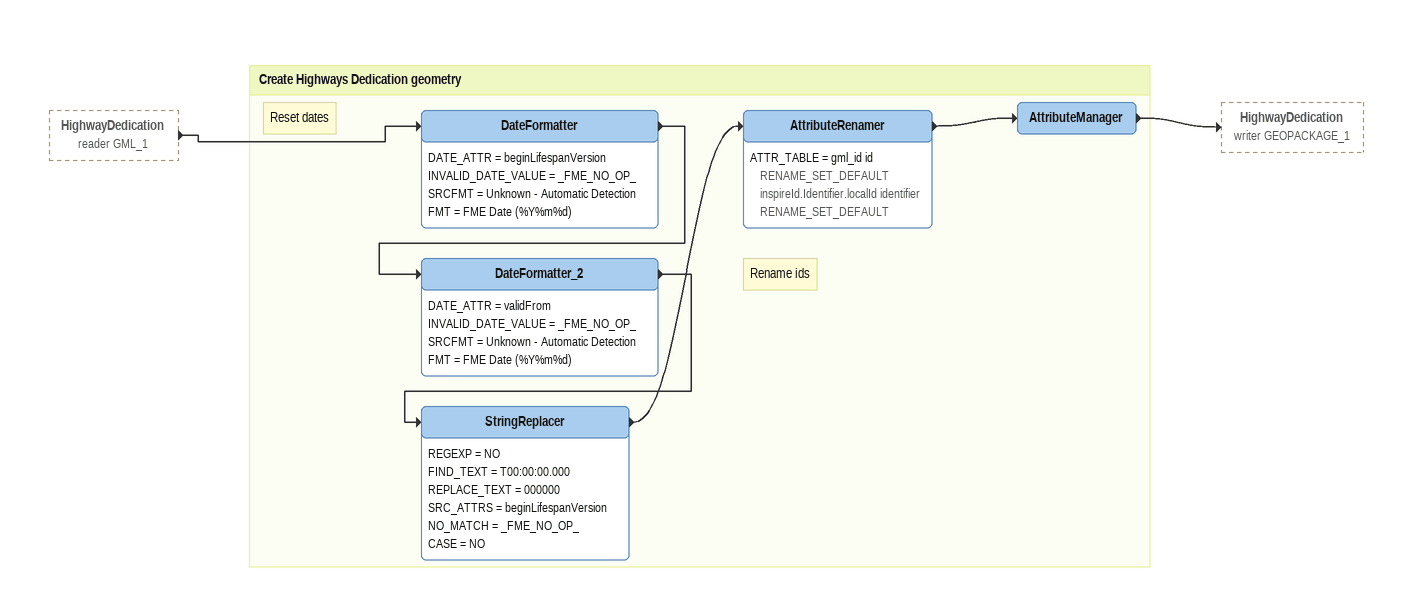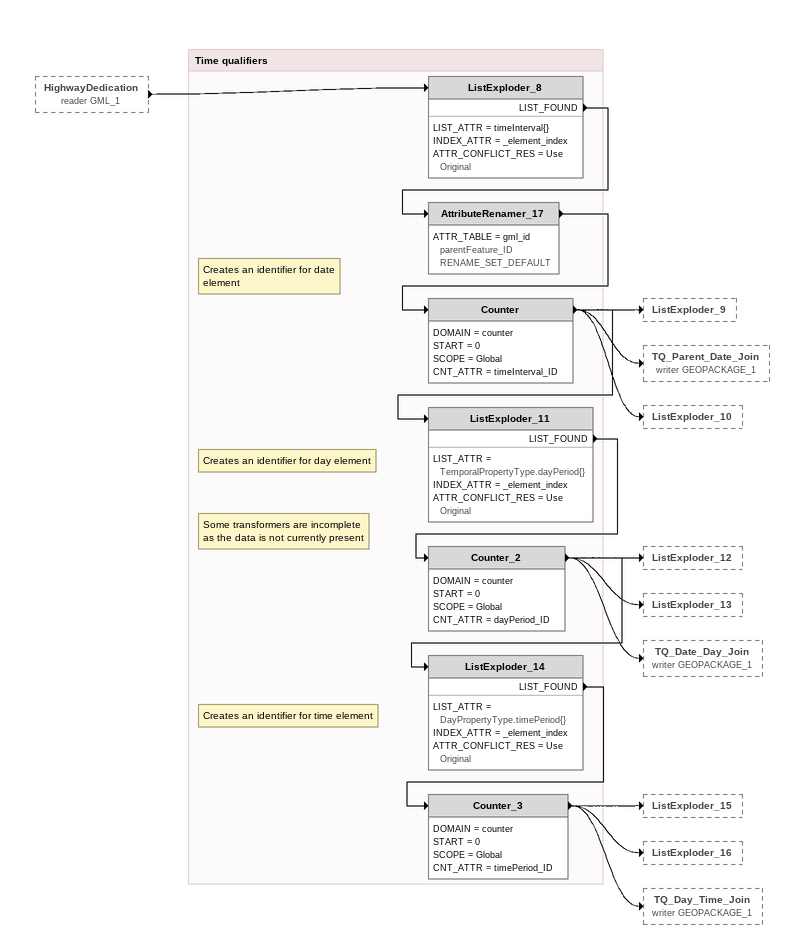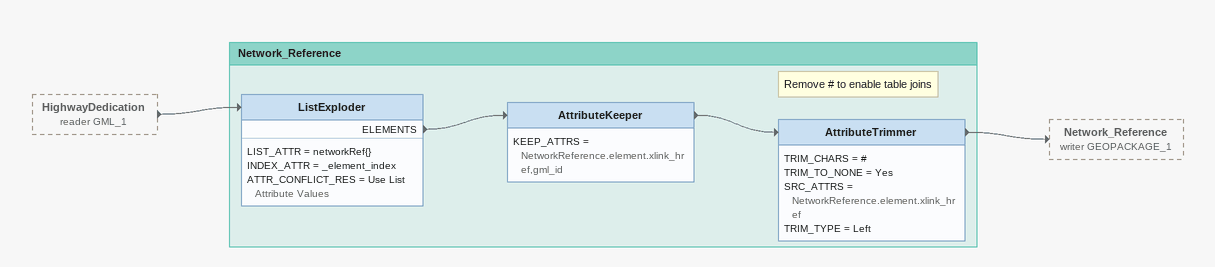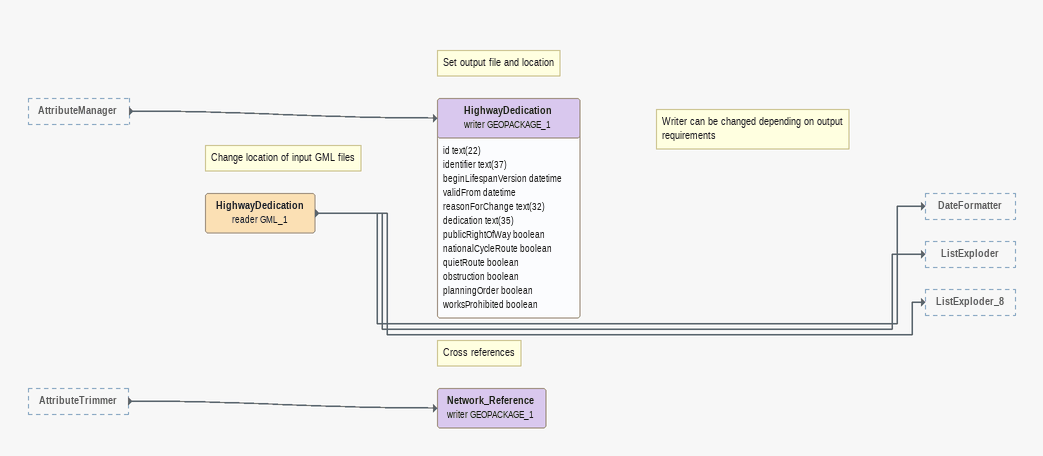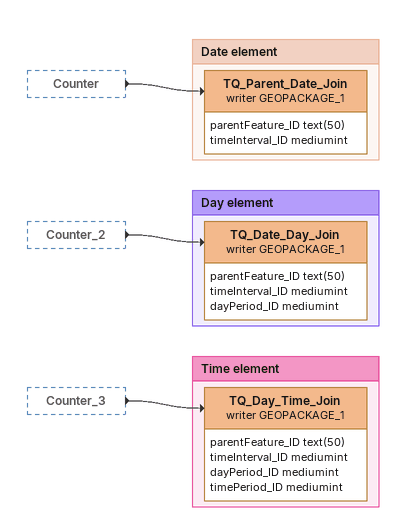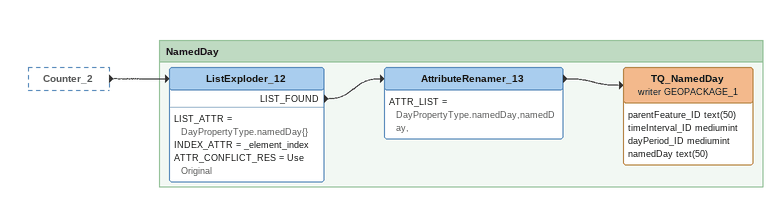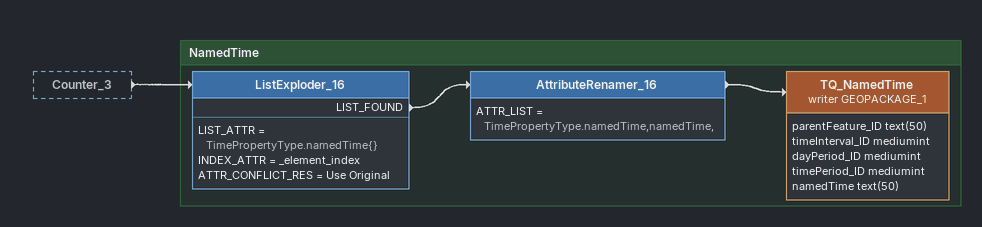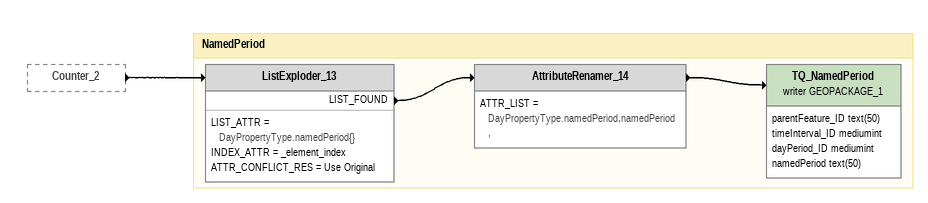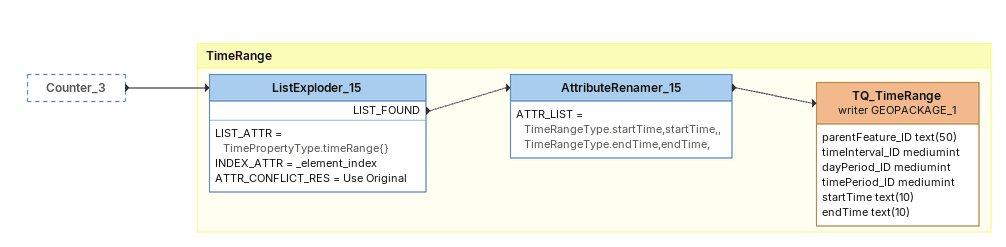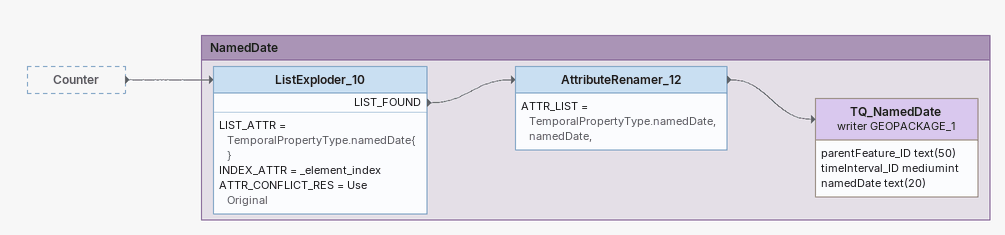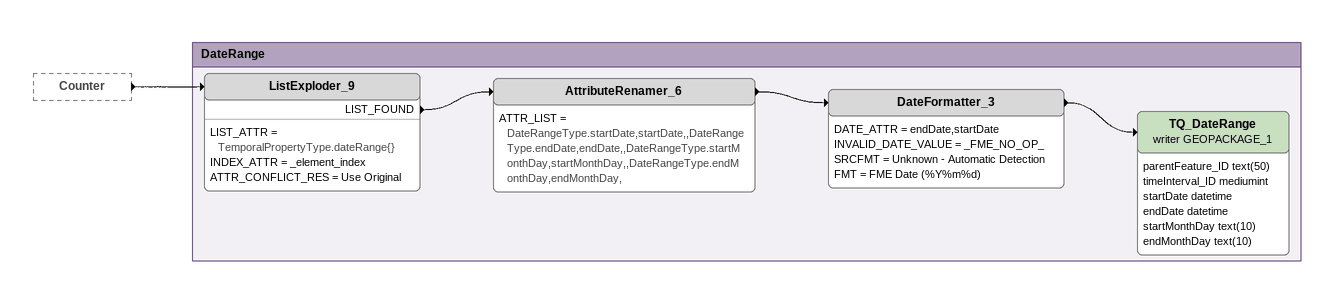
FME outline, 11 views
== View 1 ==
HighwayDedication (reader GML_1) [outside]
    -> DateFormatter

Bookmark: Create Highways Dedication geometry
Note: Reset dates
DateFormatter
    DATE_ATTR = beginLifespanVersion
    INVALID_DATE_VALUE = _FME_NO_OP_
    SRCFMT = Unknown - Automatic Detection
    FMT = FME Date (%Y%m%d)
    -> DateFormatter_2
DateFormatter_2
    DATE_ATTR = validFrom
    INVALID_DATE_VALUE = _FME_NO_OP_
    SRCFMT = Unknown - Automatic Detection
    FMT = FME Date (%Y%m%d)
    -> StringReplacer
StringReplacer
    REGEXP = NO
    FIND_TEXT = T00:00:00.000
    REPLACE_TEXT = 000000
    SRC_ATTRS = beginLifespanVersion
    NO_MATCH = _FME_NO_OP_
    CASE = NO
    -> AttributeRenamer
Note: Rename ids
AttributeRenamer
    ATTR_TABLE = gml_id id RENAME_SET_DEFAULT  inspireId.Identifier.localId identifier RENAME_SET_DEFAULT
    -> AttributeManager
AttributeManager
    -> HighwayDedication (writer GEOPACKAGE_1)

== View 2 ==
HighwayDedication (reader GML_1) [outside]
    -> ListExploder_8

Bookmark: Time qualifiers
ListExploder_8
    LIST_ATTR = timeInterval{}
    INDEX_ATTR = _element_index
    ATTR_CONFLICT_RES = Use Original
    LIST_FOUND -> AttributeRenamer_17
AttributeRenamer_17
    ATTR_TABLE = gml_id parentFeature_ID RENAME_SET_DEFAULT
    -> Counter
Note: Creates an identifier for date element
Counter
    DOMAIN = counter
    START = 0
    SCOPE = Global
    CNT_ATTR = timeInterval_ID
    -> ListExploder_9
    -> TQ_Parent_Date_Join (writer GEOPACKAGE_1)
    -> ListExploder_10
    -> ListExploder_11
ListExploder_11
    LIST_ATTR = TemporalPropertyType.dayPeriod{}
    INDEX_ATTR = _element_index
    ATTR_CONFLICT_RES = Use Original
    LIST_FOUND -> Counter_2
Note: Creates an identifier for day element
Counter_2
    DOMAIN = counter
    START = 0
    SCOPE = Global
    CNT_ATTR = dayPeriod_ID
    -> ListExploder_12
    -> ListExploder_13
    -> ListExploder_14
    -> TQ_Date_Day_Join (writer GEOPACKAGE_1)
Note: Some transformers are incomplete as the data is not currently present
ListExploder_14
    LIST_ATTR = DayPropertyType.timePeriod{}
    INDEX_ATTR = _element_index
    ATTR_CONFLICT_RES = Use Original
    LIST_FOUND -> Counter_3
Note: Creates an identifier for time element
Counter_3
    DOMAIN = counter
    START = 0
    SCOPE = Global
    CNT_ATTR = timePeriod_ID
    -> ListExploder_15
    -> ListExploder_16
    -> TQ_Day_Time_Join (writer GEOPACKAGE_1)

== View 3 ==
HighwayDedication (reader GML_1) [outside]
    -> ListExploder

Bookmark: Network_Reference
ListExploder
    LIST_ATTR = networkRef{}
    INDEX_ATTR = _element_index
    ATTR_CONFLICT_RES = Use List Attribute Values
    ELEMENTS -> AttributeKeeper
AttributeKeeper
    KEEP_ATTRS = NetworkReference.element.xlink_href,gml_id
    -> AttributeTrimmer
Note: Remove # to enable table joins
AttributeTrimmer
    TRIM_CHARS = #
    TRIM_TO_NONE = Yes
    SRC_ATTRS = NetworkReference.element.xlink_href
    TRIM_TYPE = Left
    -> Network_Reference (writer GEOPACKAGE_1)

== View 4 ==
AttributeManager [outside]
    -> HighwayDedication (writer GEOPACKAGE_1)
AttributeTrimmer [outside]
    -> Network_Reference (writer GEOPACKAGE_1)
Note: Change location of input GML files
HighwayDedication (reader GML_1)
    -> DateFormatter
    -> ListExploder
    -> ListExploder_8
Note: Set output file and location
Note: Writer can be changed depending on output requirements
HighwayDedication (writer GEOPACKAGE_1)
    attributes: id text(22), identifier text(37), beginLifespanVersion datetime, validFrom datetime, reasonForChange text(32), dedication text(35), publicRightOfWay boolean, nationalCycleRoute boolean, quietRoute boolean, obstruction boolean, planningOrder boolean, worksProhibited boolean
Note: Cross references
Network_Reference (writer GEOPACKAGE_1)

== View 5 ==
Counter [outside]
    -> TQ_Parent_Date_Join (writer GEOPACKAGE_1)
Counter_2 [outside]
    -> TQ_Date_Day_Join (writer GEOPACKAGE_1)
Counter_3 [outside]
    -> TQ_Day_Time_Join (writer GEOPACKAGE_1)

Bookmark: Date element
TQ_Parent_Date_Join (writer GEOPACKAGE_1)
    attributes: parentFeature_ID text(50), timeInterval_ID mediumint

Bookmark: Day element
TQ_Date_Day_Join (writer GEOPACKAGE_1)
    attributes: parentFeature_ID text(50), timeInterval_ID mediumint, dayPeriod_ID mediumint

Bookmark: Time element
TQ_Day_Time_Join (writer GEOPACKAGE_1)
    attributes: parentFeature_ID text(50), timeInterval_ID mediumint, dayPeriod_ID mediumint, timePeriod_ID mediumint

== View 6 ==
Counter_2 [outside]
    -> ListExploder_12

Bookmark: NamedDay
ListExploder_12
    LIST_ATTR = DayPropertyType.namedDay{}
    INDEX_ATTR = _element_index
    ATTR_CONFLICT_RES = Use Original
    LIST_FOUND -> AttributeRenamer_13
AttributeRenamer_13
    ATTR_LIST = DayPropertyType.namedDay,namedDay,
    -> TQ_NamedDay (writer GEOPACKAGE_1)
TQ_NamedDay (writer GEOPACKAGE_1)
    attributes: parentFeature_ID text(50), timeInterval_ID mediumint, dayPeriod_ID mediumint, namedDay text(50)

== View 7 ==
Counter_3 [outside]
    -> ListExploder_16

Bookmark: NamedTime
ListExploder_16
    LIST_ATTR = TimePropertyType.namedTime{}
    INDEX_ATTR = _element_index
    ATTR_CONFLICT_RES = Use Original
    LIST_FOUND -> AttributeRenamer_16
AttributeRenamer_16
    ATTR_LIST = TimePropertyType.namedTime,namedTime,
    -> TQ_NamedTime (writer GEOPACKAGE_1)
TQ_NamedTime (writer GEOPACKAGE_1)
    attributes: parentFeature_ID text(50), timeInterval_ID mediumint, dayPeriod_ID mediumint, timePeriod_ID mediumint, namedTime text(50)

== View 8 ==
Counter_2 [outside]
    -> ListExploder_13

Bookmark: NamedPeriod
ListExploder_13
    LIST_ATTR = DayPropertyType.namedPeriod{}
    INDEX_ATTR = _element_index
    ATTR_CONFLICT_RES = Use Original
    LIST_FOUND -> AttributeRenamer_14
AttributeRenamer_14
    ATTR_LIST = DayPropertyType.namedPeriod,namedPeriod,
    -> TQ_NamedPeriod (writer GEOPACKAGE_1)
TQ_NamedPeriod (writer GEOPACKAGE_1)
    attributes: parentFeature_ID text(50), timeInterval_ID mediumint, dayPeriod_ID mediumint, namedPeriod text(50)

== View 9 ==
Counter_3 [outside]
    -> ListExploder_15

Bookmark: TimeRange
ListExploder_15
    LIST_ATTR = TimePropertyType.timeRange{}
    INDEX_ATTR = _element_index
    ATTR_CONFLICT_RES = Use Original
    LIST_FOUND -> AttributeRenamer_15
AttributeRenamer_15
    ATTR_LIST = TimeRangeType.startTime,startTime,,TimeRangeType.endTime,endTime,
    -> TQ_TimeRange (writer GEOPACKAGE_1)
TQ_TimeRange (writer GEOPACKAGE_1)
    attributes: parentFeature_ID text(50), timeInterval_ID mediumint, dayPeriod_ID mediumint, timePeriod_ID mediumint, startTime text(10), endTime text(10)

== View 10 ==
Counter [outside]
    -> ListExploder_10

Bookmark: NamedDate
ListExploder_10
    LIST_ATTR = TemporalPropertyType.namedDate{}
    INDEX_ATTR = _element_index
    ATTR_CONFLICT_RES = Use Original
    LIST_FOUND -> AttributeRenamer_12
AttributeRenamer_12
    ATTR_LIST = TemporalPropertyType.namedDate,namedDate,
    -> TQ_NamedDate (writer GEOPACKAGE_1)
TQ_NamedDate (writer GEOPACKAGE_1)
    attributes: parentFeature_ID text(50), timeInterval_ID mediumint, namedDate text(20)

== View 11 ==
Counter [outside]
    -> ListExploder_9

Bookmark: DateRange
ListExploder_9
    LIST_ATTR = TemporalPropertyType.dateRange{}
    INDEX_ATTR = _element_index
    ATTR_CONFLICT_RES = Use Original
    LIST_FOUND -> AttributeRenamer_6
AttributeRenamer_6
    ATTR_LIST = DateRangeType.startDate,startDate,,DateRangeType.endDate,endDate,,DateRangeType.startMonthDay,startMonthDay,,DateRangeType.endMonthDay,endMonthDay,
    -> DateFormatter_3
DateFormatter_3
    DATE_ATTR = endDate,startDate
    INVALID_DATE_VALUE = _FME_NO_OP_
    SRCFMT = Unknown - Automatic Detection
    FMT = FME Date (%Y%m%d)
    -> TQ_DateRange (writer GEOPACKAGE_1)
TQ_DateRange (writer GEOPACKAGE_1)
    attributes: parentFeature_ID text(50), timeInterval_ID mediumint, startDate datetime, endDate datetime, startMonthDay text(10), endMonthDay text(10)
